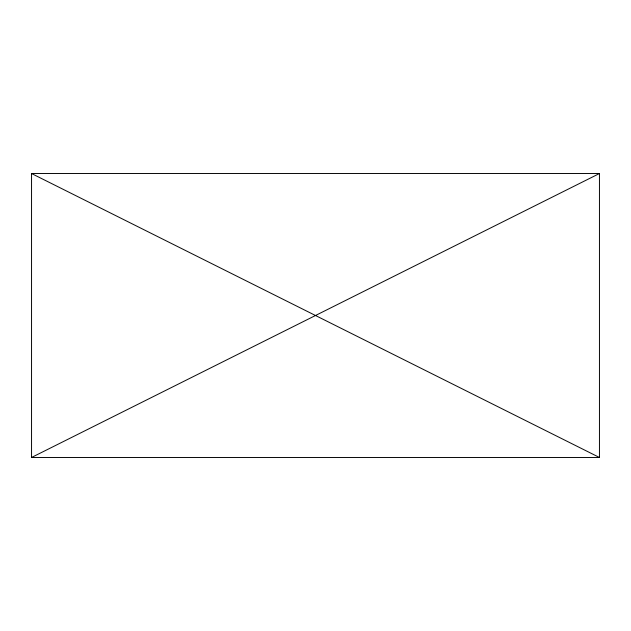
<?xml version="1.0" encoding="UTF-8"?>
<svg xmlns="http://www.w3.org/2000/svg" width="631" height="631" viewBox="0 0 631 631"><rect width="100%" height="100%" fill="white"/><g stroke="black" fill="none" stroke-linecap="round" stroke-linejoin="round"><path stroke-width="0.95" d="M31.55 457.475L599.45 173.525L599.45 457.475L31.55 457.475L31.55 173.525L599.45 173.525M31.55 173.525L599.45 457.475"/></g></svg>
